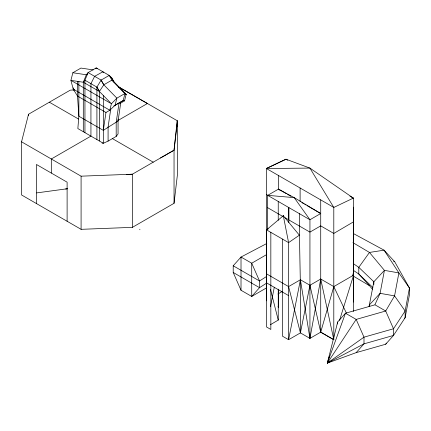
<?xml version="1.0" encoding="UTF-8"?>
<svg xmlns="http://www.w3.org/2000/svg" width="431" height="431" viewBox="0 0 431 431"><rect width="100%" height="100%" fill="white"/><g stroke="black" fill="none" stroke-linecap="round" stroke-linejoin="round"><path stroke-width="0.65" d="M177.206 126.084L177.211 120.707L118.234 86.658M267.678 229.718L267.678 195.351L278.464 189.128L294.201 197.624L320.723 213.528L309.937 219.751L267.678 195.351L294.201 197.624L309.937 219.751L309.937 338.389L300.418 332.888L288.598 286.583L266.428 273.787M278.243 201.455L278.243 220.365M288.786 207.537L288.808 222.531M288.808 219.885L288.808 207.553M299.351 213.641C299.308 253.396 301.221 293.123 300.418 332.888L309.937 285.263L320.723 279.035L333.799 286.583L346.282 312.836M177.189 120.691L174.043 150.15L174.043 203.303L132.392 227.352L81.087 229.33L21.55 194.957L21.55 141.804L28.532 114.237L70.183 90.187L74.434 89.842M174.043 203.303L177.524 173.855L177.524 120.852L174.043 150.15L132.392 174.199L81.087 176.177L21.55 141.804M77.526 81.367L77.526 96.07L78.868 116.23L103.327 130.356L105.961 112.486L109.813 110.234L115.131 105.202L123.234 100.525L124.543 100.865L126.138 94.384L114.118 82.095L111.651 77.763L109.221 75.409L96.215 67.904L88.113 72.58L86.324 74.773L83.307 82.235L83.307 131.714M110.756 108.951L108.084 127.075L108.084 141.12L103.327 143.275L102.045 143.044M124.543 100.865L120.691 103.122L118.062 120.987L103.327 130.356M353.248 276.4L353.619 275.14L333.799 286.583L320.723 332.161L309.937 338.389L320.723 279.035L333.809 339.703M270.49 306.753L274.299 287.186M115.131 105.202L116.866 98.155L124.968 93.479L126.138 94.384L124.985 93.716M353.388 233.543L384.075 250.174L394.742 261.784L409.45 288.027L409.45 294.707L405.129 317.685L393.498 335.447L363.99 343.852L327.355 363.096L337.672 321.979L345.479 313.229L374.992 304.825L385.691 311.004L393.498 328.767L393.498 335.447L385.691 344.229L356.178 352.633L327.355 363.096L329.44 356.141M93.22 69.914L80.958 68.071L72.855 72.747L70.916 80.371L73.189 89.088L77.526 96.07L105.961 112.486M369.028 306.63L373.849 281.761L384.414 270.366L398.885 272.915L409.45 288.027L405.129 311.004L405.129 317.685L404.251 318.638M339.526 320.373L353.619 275.14M352.558 275.754L353.619 272.133L353.355 198.115L309.894 168.085L285.985 159.217L266.353 168.505L285.985 159.217L287.703 160.213M73.582 87.843L73.189 89.088L109.813 110.234L111.403 103.747L116.866 98.155L103.806 84.799L101.118 80.091L88.113 72.58L84.95 80.214L83.307 82.235L70.916 80.371L111.403 103.747L99.389 91.458L96.916 87.127L84.95 80.214L84.95 132.662M369.529 306.075L369.529 304.739L380.094 293.339L394.564 295.887L405.129 311.004L393.498 328.767L363.99 337.171L327.355 363.096L345.479 313.229L356.178 319.409L363.99 337.171L363.99 343.852L356.178 352.633M385.691 344.229L386.348 343.108M96.916 139.574L96.916 87.127L101.118 80.091L109.221 75.409L111.904 80.118L124.968 93.479L123.234 100.525L113.843 105.983M327.355 363.096L356.178 319.409L385.691 311.004L394.564 295.887L398.885 272.915L384.075 250.174L369.459 252.437L352.941 242.658M282.585 216.777L283.312 215.742L299.373 235.191L288.598 242.615L288.598 339.714L282.472 336.175L282.472 239.076M108.084 141.12L116.187 136.438L118.062 133.906L118.062 118.983M95.499 68.782L96.215 67.904L97.207 68.744M266.746 287.763L251.715 296.436L241.015 290.262L233.209 272.462L233.209 265.782L241.015 257.038L266.8 243.499M266.714 276.39L259.527 280.98L259.527 287.66L251.715 296.436L251.715 263.212L266.746 254.532M266.714 283.07L259.527 287.66L233.209 272.462M160.451 157.999L174.043 150.274M277.93 294.001L281.96 291.609M268.222 228.899L266.547 229.885L266.547 326.984L270.835 329.456L270.835 232.357M270.447 324.683L278.243 320.088L278.243 289.158M278.151 306.43L278.453 307.739L278.464 289.584M87.482 74.105L86.324 74.773L72.855 72.747M117.965 120.513L147.418 103.505L118.816 87.073M288.598 286.583L300.418 279.762L309.937 285.263L320.723 332.161L333.255 339.429M300.666 332.748L288.598 339.714L300.418 279.762L309.937 338.389M102.89 71.756L94.615 76.335L90.936 83.673L90.936 136.115L51.316 158.991L51.316 173.063M349.945 196.148L353.355 198.115L333.799 207.446L266.353 168.505L309.894 168.085L333.799 207.446L333.799 339.747M36.667 192.905L67.586 188.713L65.614 188.993M73.103 89.95L74.261 89.89M126.531 174.426L132.392 174.253M120.691 103.122L119.053 102.977L116.187 122.399L116.187 136.438M352.095 197.689L353.355 198.115M267.678 195.351L268.944 195.787M393.562 261.164L394.742 261.784M110.562 77.133L111.651 77.763L114.048 82.116L126.138 94.384M353.442 221.884L333.799 233.43L320.723 225.882L309.937 232.11L284.902 217.655M278.464 175.498L278.464 189.128L286.437 193.729M287.579 194.392L290.995 196.364M301.829 202.618L303.548 203.61M304.695 204.272L305.838 204.93M306.985 205.592L320.723 213.528M83.307 82.235L99.389 91.458L99.313 140.953M266.428 194.532L268.12 195.512M267.678 207.71L282.682 216.373M49.36 102.212L78.517 119.048M112.216 138.502L153.215 162.175M266.547 282.865L288.598 295.596M233.209 265.782L259.527 280.98L251.715 263.212L241.015 257.038L241.015 290.262M333.238 339.38L320.723 332.161L320.723 199.898M352.941 275.888L369.459 285.661L372.449 289.249M353.221 263.567L358.791 267.344L373.849 281.761L373.849 284.433M353.221 270.248L358.791 274.024L372.88 287.515M102.336 71.438L103.763 72.667M114.048 82.116L111.904 80.118L103.806 84.799L99.389 91.458L96.916 87.127M278.464 189.128L279.417 190.055M369.459 285.661L358.791 274.024L358.791 267.344L369.459 252.437L384.414 270.366L380.094 293.339L374.992 304.566M101.118 80.091L103.72 84.821M270.447 289.266L278.243 320.088M278.2 306.425L278.464 307.729M353.619 265.453L353.619 311.457M353.361 207.182L353.361 302.056M337.672 321.979L337.672 323.983M300.111 187.997L300.111 201.627M266.428 168.553L266.428 300.833M139.859 229.233L139.859 229.75M132.392 174.199L132.392 227.352M103.327 95.488L103.327 143.275L77.855 128.567L78.868 116.23L78.868 81.567M81.087 176.177L81.087 229.33M67.112 221.259L67.112 182.178L36.436 164.47L36.436 203.551M28.532 114.237L28.532 115.583M283.312 215.742L266.547 229.885L288.598 242.615L283.312 215.742"/></g></svg>
